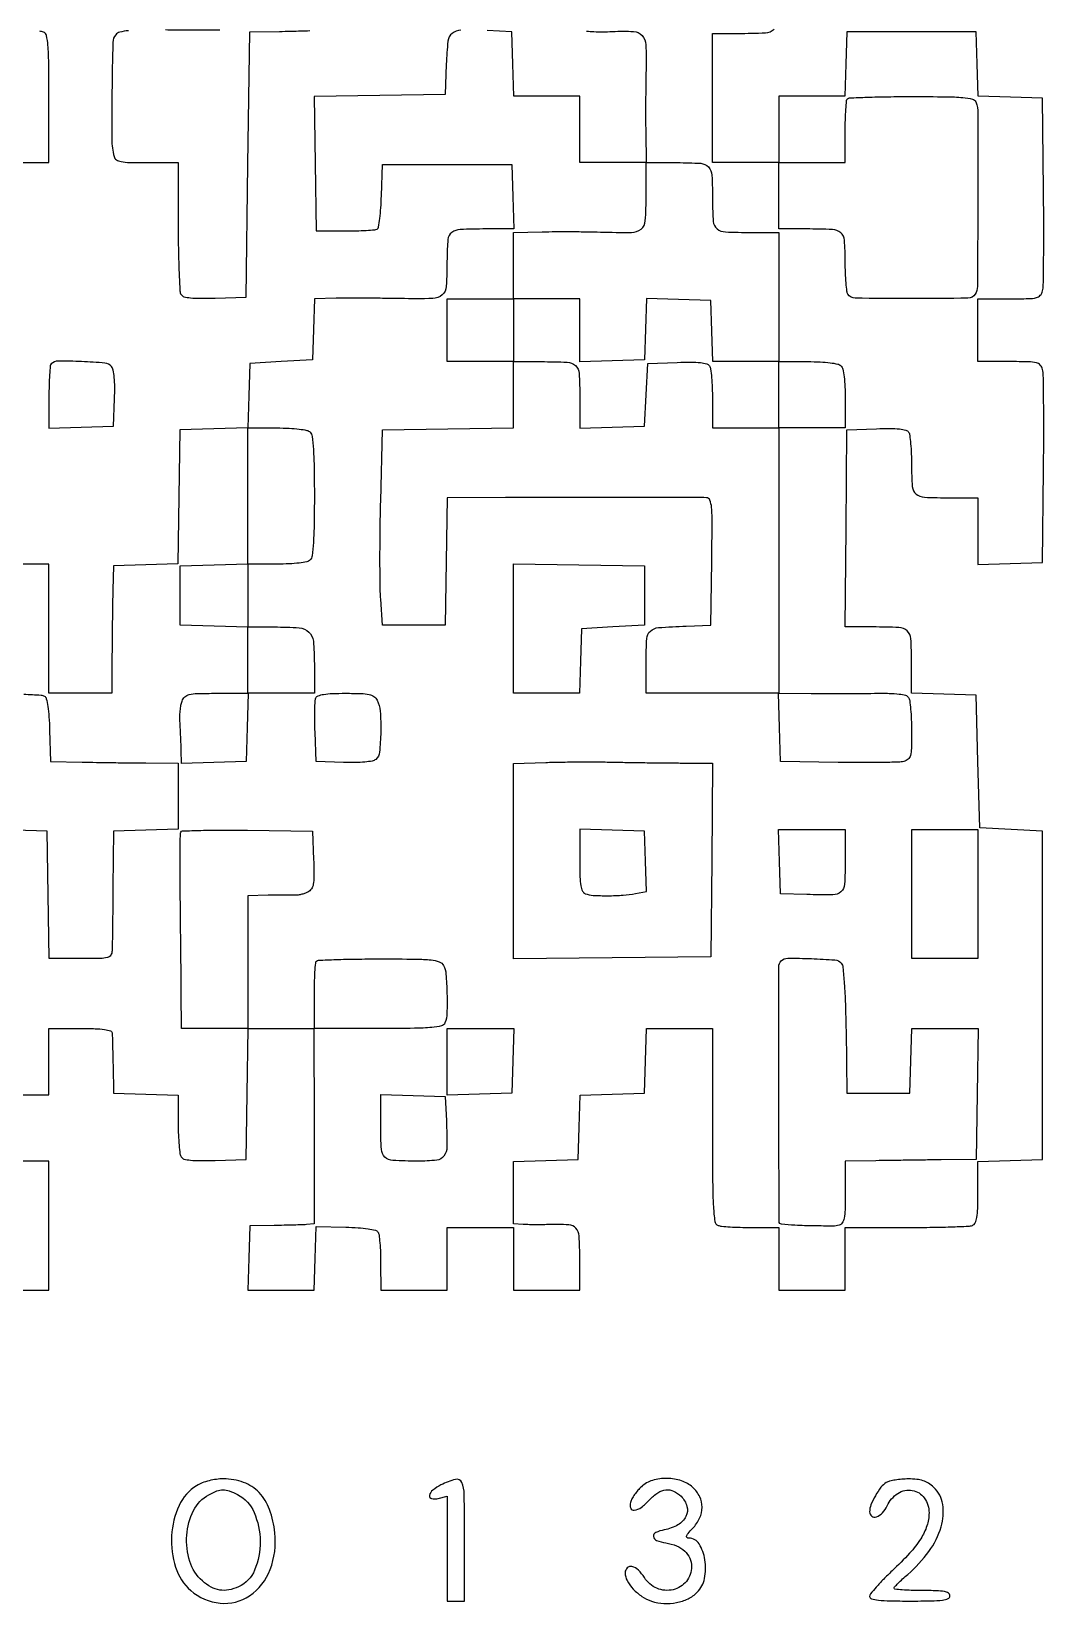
# Model space of a CAD drawing. Extents: x 156 to 936, y 100 to 969.
# Drawn here: x 646 to 936.1, y 100.3 to 550.6 of the extents above; entities that cross this region are included whole.
import ezdxf

# ---------------------------------------------------------------- set-up
doc = ezdxf.new("R2010")
doc.units = 0

msp = doc.modelspace()

# ---------------------------------------------------------------- linework, layer by layer
for points in [[(641.5, 246), (651, 246), (651, 255.5), (651, 265), (660, 265, -0.007392), (664.254655, 264.937097, -0.026743), (666.952988, 264.71251, -0.040246), (668.622333, 264.344532, -0.307649), (669.099641, 263.75, -0.012318), (669.145396, 262.917561, -0.000814), (669.21418, 260.517187, -0.001177), (669.284784, 257.655324, -0.00088), (669.349641, 254.5), (669.5, 246.5), (678.75, 246.212474), (688, 245.924948), (688.015313, 237.712474, 0.009199), (688.080964, 234.472868, 0.012233), (688.266784, 231.533081, 0.00958), (688.526902, 229.105622, 0.110303), (688.849883, 228.208654, 0.190691), (689.675579, 227.608404, 0.03736), (691.518036, 227.278743, 0.025891), (694.325344, 227.136581, 0.007874), (698.58457, 227.208654), (707.5, 227.5), (707.772065, 246.25), (708.044131, 265), (717.471417, 265), (726.898704, 265), (726.918044, 237), (726.937385, 209), (724.718692, 208.827379, -0.010676), (723.447285, 208.755729, -0.001958), (721.095491, 208.682735, -0.002103), (718.342656, 208.619669, -0.001911), (715.5, 208.577379), (708.5, 208.5), (708.212474, 199.25), (707.924948, 190), (717.424948, 190), (726.924948, 190), (727.212474, 199.156743), (727.5, 208.313487), (735.984076, 208.087018, -0.010619), (739.543686, 207.916293, -0.020505), (742.378074, 207.60277, -0.019784), (744.495044, 207.194025, -0.195967), (745.218763, 206.680274, -0.111465), (745.514967, 205.854575, -0.009215), (745.75338, 203.570143, -0.011961), (745.924064, 200.804423, -0.008935), (745.984687, 197.75), (746, 190), (755.5, 190), (765, 190), (765, 199), (765, 208), (774.5, 208), (784, 208), (784, 199), (784, 190), (793.5, 190), (803, 190), (803, 198.980948, 0.013008), (802.828184, 205.583848, 0.173919), (801.90584, 207.787335, 0.198301), (799.844546, 208.753873, 0.017689), (794, 208.821454, -0.00396), (792.075628, 208.790871, -0.003223), (790.014063, 208.787729, -0.003256), (788.11514, 208.809445, -0.008489), (786.75, 208.857142), (784, 209), (784, 217.962474), (784, 226.924948), (793.25, 227.212474), (802.5, 227.5), (802.787036, 236.712964), (803.074071, 245.925929), (812.287036, 246.212964), (821.5, 246.5), (821.787526, 255.75), (822.075052, 265), (831.537526, 265), (841, 265), (841, 237.106989, 0.001482), (841.047441, 221.102837, 0.01238), (841.269618, 213.864913, 0.020733), (841.66906, 209.7558, 0.273), (842.581787, 208.606989, 0.06844), (843.599719, 208.368926, 0.007317), (846.0249, 208.178303, 0.008902), (848.933927, 208.044385, 0.00705), (852.081787, 208), (860, 208), (860, 199), (860, 190), (869.5, 190), (879, 190), (879, 199), (879, 208), (896.418213, 208, 0.003244), (903.207024, 208.044049, 0.00474), (909.184475, 208.178303, 0.002396), (914.244542, 208.364228, 0.081401), (915.418213, 208.606989, 0.192061), (916.216672, 209.344751, 0.070053), (916.688208, 210.839867, 0.03465), (916.936924, 213.412948, 0.006773), (917, 218.069463), (917, 226.924948), (926.25, 227.212474), (935.5, 227.5), (935.5, 274.5), (935.5, 321.5), (926.5, 322), (917.5, 322.5), (917, 341.5), (916.5, 360.5), (907.25, 360.787526), (898, 361.075052), (898, 369.930537, 0.014904), (897.799396, 376.658732, 0.196032), (896.744463, 378.860757, 0.174611), (894.394376, 379.8299, 0.011351), (886.902639, 380), (878.968853, 380), (879.234427, 408.25), (879.5, 436.5), (887.914347, 436.793098, -0.008519), (891.914541, 436.864234, -0.027159), (894.5815, 436.721251, -0.039341), (896.340297, 436.389362, -0.187221), (897.149034, 435.793098, -0.10999), (897.472364, 434.896861, -0.009701), (897.732898, 432.487838, -0.012325), (897.918951, 429.570103, -0.009288), (897.984687, 426.356989, 0.01753), (898.212312, 420.197169, 0.202261), (899.287248, 418.08692, 0.165682), (901.655429, 417.162535, 0.010942), (909.081787, 417), (917, 417), (917, 407.462474), (917, 397.924948), (926.25, 398.212474), (935.5, 398.5), (935.780941, 425, 0.002017), (935.848704, 435.317487, 0.002973), (935.817795, 444.376562, 0.001377), (935.724366, 452.089955, 0.056278), (935.511889, 453.75, 0.122466), (934.853609, 455.003832, 0.154152), (933.733065, 455.672057, 0.05329), (931.547349, 455.94748, 0.004718), (925.980948, 456), (917, 456), (917, 465), (917, 474), (925.980948, 474, 0.004718), (931.547349, 474.05252, 0.05329), (933.733065, 474.327943, 0.154152), (934.853609, 474.996168, 0.122466), (935.511889, 476.25, 0.056278), (935.724366, 477.910045, 0.001377), (935.817795, 485.623438, 0.002973), (935.848704, 494.682513, 0.002017), (935.780941, 505), (935.5, 531.5), (926.287036, 531.787036), (917.074071, 532.074071), (916.787036, 541.287036), (916.5, 550.5), (898, 550.5), (879.5, 550.5), (879.212474, 541.25), (878.924948, 532), (869.462474, 532), (860, 532), (860, 522.5), (860, 513), (850.5, 513), (841, 513), (841, 531.5), (841, 550), (848.25, 550.013655, 0.011182), (856.191609, 550.206246, 0.173593), (858.673719, 551.2276, 0.196646)], [(768.988791, 550.937542, 0.170867), (766.45151, 550.02491, 0.198326), (765.237089, 547.777845, 0.017722), (764.788797, 541.240685), (764.5, 532.5), (745.728485, 532.227856), (726.956969, 531.955711), (727.228485, 512.727856), (727.5, 493.5), (735.765873, 493.450793, 0.006607), (739.001032, 493.474285, 0.009336), (741.880367, 493.587064, 0.006011), (744.277286, 493.754744, 0.118477), (744.973775, 493.983792, 0.216225), (745.358973, 494.557447, 0.009227), (745.724887, 497.029032, 0.014391), (746.027687, 500.054668, 0.009601), (746.207902, 503.532999), (746.5, 512.5), (765, 512.5), (783.5, 512.5), (783.787526, 503.25), (784.075052, 494), (776.119313, 494, 0.010291), (768.753576, 493.848377, 0.15184), (766.344758, 492.989396, 0.211652), (765.240279, 491.013602, 0.022672), (764.986345, 485.643011, -0.012944), (764.760621, 477.525119, -0.203579), (763.568318, 475.090239, -0.175402), (760.909161, 474.06954, -0.009151), (751.613813, 474.060918, 0.001754), (746.520467, 474.131544, 0.001569), (741.233932, 474.169709, 0.001573), (736.48536, 474.174148, 0.004908), (733.288933, 474.1357), (727.077866, 474), (726.788933, 465.25), (726.5, 456.5), (717.5, 456), (708.5, 455.5), (708.212474, 446.25), (707.924948, 437), (716.262474, 437, -0.01101), (719.809501, 436.921884, -0.020283), (722.684979, 436.678036, -0.021051), (724.858679, 436.311042, -0.145015), (725.8, 435.8, -0.169764), (726.377171, 434.602345, -0.01182), (726.714912, 430.822588, -0.012304), (726.935516, 425.428325, -0.004067), (727, 417.5, -0.004067), (726.935516, 409.571675, -0.012304), (726.714912, 404.177412, -0.01182), (726.377171, 400.397655, -0.169764), (725.8, 399.2, -0.144849), (724.860329, 398.689458, -0.021091), (722.693122, 398.322289, -0.020332), (719.828493, 398.07823, -0.011084), (716.3, 398), (708, 398), (708, 389), (708, 380), (715.565741, 380, -0.017857), (722.680569, 379.745815, -0.169875), (725.432986, 378.5562, -0.186391), (726.709958, 375.964128, -0.022302), (727, 369.464816), (727, 361), (717.536212, 361), (708.072424, 361), (707.786212, 351.25), (707.5, 341.5), (698.25, 341.212474), (689, 340.924948), (688.895663, 344.712474, 0.003045), (688.837168, 346.451211, 0.001711), (688.746032, 348.562414, 0.001707), (688.639428, 350.693757, 0.002788), (688.532797, 352.5, -0.021233), (688.49533, 354.196452, -0.018025), (688.596407, 355.985937, -0.018404), (688.807565, 357.610247, -0.04766), (689.112383, 358.75, -0.113302), (689.934692, 359.999065, -0.135482), (691.171383, 360.664454, -0.051076), (693.449474, 360.944292, -0.005041), (698.975249, 361), (708, 361), (708, 370.463788), (708, 379.927576), (698.302307, 380.213788), (688.604614, 380.5), (688.604614, 389), (688.604614, 397.5), (698.302307, 397.786212), (708, 398.072424), (708, 417.572424), (708, 437.072424), (698.25, 436.786212), (688.5, 436.5), (688.228538, 417.287242), (687.957075, 398.074484), (678.728538, 397.787242), (669.5, 397.5), (669.310483, 390.5, 0.002405), (669.233409, 387.037691, 0.000937), (669.15887, 382.251562, 0.000928), (669.097507, 377.070001, 0.001152), (669.060483, 372.25), (669, 361), (660, 361), (651, 361), (651, 379.5), (651, 398), (641.5, 398)], [(641.5, 513), (651, 513), (651, 531.393011, 0.002472), (650.948927, 541.723448, 0.018295), (650.72025, 546.640441, 0.036273), (650.288503, 549.393178, 0.24904), (649.418213, 550.393011, 0.06844), (648.400281, 550.631074, 0.007317)], [(673.771752, 550.775811, 0.033063), (671.304859, 550.378136, 0.164495), (670.12651, 549.652435, 0.168972), (669.298776, 547.439568, 0.002442), (669.038355, 533.191166, 0.004851), (668.988455, 519.661867, 0.064935), (669.659124, 514.75, 0.184748), (670.32522, 513.8379, 0.097999), (671.643932, 513.31229, 0.040135), (674.083633, 513.058438, 0.005863), (679.067388, 513), (688, 513), (688.015313, 494.75, 0.004181), (688.08053, 487.662785, 0.006279), (688.266784, 481.481605, 0.002855), (688.520772, 476.237055, 0.128512), (688.849883, 475.208654, 0.190691), (689.675579, 474.608404, 0.03736), (691.518036, 474.278743, 0.025891), (694.325344, 474.136581, 0.007874), (698.58457, 474.208654), (707.5, 474.5), (708, 512.463447), (708.5, 550.426893), (717, 550.586335, 0.001246), (720.30873, 550.656649, 0.001839), (723.212414, 550.73628, 0.000832), (725.68869, 550.81743, 0.035547)], [(699.898977, 550.935278, -0.0006), (695.197243, 550.941494, -0.000615), (689.807073, 550.961716, -0.000613), (684.410827, 550.99521, 0.004659)], [(804.930561, 550.654694, 0.010969), (807.024217, 550.516442, 0.013597), (809.560225, 550.473811, 0.010283), (812.343631, 550.559984, -0.024303), (818.423745, 550.57773, -0.204435), (820.84048, 549.413318, -0.171084), (821.907912, 546.737743, -0.016082), (821.969406, 539.551575, 0.002881), (821.896248, 535.451836, 0.001735), (821.854364, 530.588588, 0.001737), (821.846297, 525.753975, 0.003038), (821.877856, 521.75), (822, 513), (830.893011, 513, -0.014665), (837.646231, 512.801887, -0.194364), (839.853934, 511.75553, -0.176212), (840.827723, 509.422529, -0.011643), (841, 502.025201, 0.018983), (841.224011, 496.126878, 0.20568), (842.30349, 494.061585, 0.161531), (844.679234, 493.158728, 0.01072), (852.081787, 493), (860, 493), (860, 474.5), (860, 456), (868.3, 456, -0.011084), (871.828493, 455.92177, -0.020332), (874.693122, 455.677711, -0.021091), (876.860329, 455.310542, -0.144849), (877.8, 454.8, -0.144849), (878.310542, 453.860329, -0.021091), (878.677711, 451.693122, -0.020332), (878.92177, 448.828493, -0.011084), (879, 445.3), (879, 437), (869.5, 437), (860, 437), (860, 399), (860, 361), (869.25, 360.933947, 0.001658), (873.436818, 360.917937, 0.001002), (878.397694, 360.92536, 0.001003), (883.325489, 360.952492, 0.001761), (887.401724, 360.99747, -0.008179), (891.616033, 360.989874, -0.025722), (894.437012, 360.793234, -0.036226), (896.304599, 360.427377, -0.187083), (897.136411, 359.813523, -0.109806), (897.464666, 358.904147, -0.009758), (897.72919, 356.468006, -0.012367), (897.918026, 353.517329, -0.00933), (897.984687, 350.269052, -0.005434), (897.939203, 345.219886, -0.057363), (897.663158, 343.179548, -0.156826), (896.99736, 342.118047, -0.114958), (895.75, 341.483537, -0.053901), (894.202744, 341.275019, -0.002978), (889.314063, 341.175744, -0.004581), (883.484344, 341.145502, -0.003332), (877, 341.214485), (860.5, 341.5), (860.213788, 351.25), (859.927576, 361), (840.963788, 361), (822, 361), (822, 369.980948, -0.014075), (822.189349, 376.706186, -0.199016), (823.214245, 378.832254, -0.165509), (825.52461, 379.810854, -0.009074), (833.5, 380.245668), (840.5, 380.5), (840.772559, 398.75, 0.001936), (840.895381, 409.8535, 0.022261), (840.732477, 414.215797, 0.068937), (840.259293, 416.33682, 0.30731), (839.272559, 417.037308, 0.005177), (836.083092, 417.071407, 0.000078), (817.540042, 417.074763, 0.000241), (798.599336, 417.066088, 0.000343), (781.772559, 417.038708), (765.045117, 417), (764.772559, 398.75), (764.5, 380.5), (755.5, 380.5), (746.5, 380.5), (746, 388, -0.013651), (745.836586, 392.159452, -0.002992), (745.79375, 399.31875, -0.003112), (745.845307, 407.601556, -0.002984), (746, 416), (746.5, 436.5), (765.25, 436.772065), (784, 437.044131), (784, 446.522065), (784, 456), (774.5, 456), (765, 456), (765, 465), (765, 474), (774.5, 474), (784, 474), (784, 483.5), (784, 493), (792.25, 493.184534, -0.004123), (796.018711, 493.237743, -0.002378), (800.555742, 493.2428, -0.002376), (805.11079, 493.204564, -0.003978), (808.939759, 493.123753, 0.009558), (817.85373, 493.035118, 0.167309), (820.542954, 493.988573, 0.211253), (821.763205, 496.320222, 0.016442), (822, 503.519052), (822, 513), (812.5, 513), (803, 513), (803, 522.5), (803, 532), (793.537526, 532), (784.075052, 532), (783.787526, 541.25), (783.5, 550.5), (776.520917, 550.800912, 0.012477)], [(643.797969, 360.748365, -0.00282), (648.744765, 360.510159, -0.128804), (649.707902, 360.201688, -0.195149), (650.24575, 359.447011, -0.020215), (650.673305, 357.262875, -0.020298), (651.008289, 354.292364, -0.009786), (651.207902, 350.467001), (651.5, 341.5), (660.5, 341.301866, 0.00132), (664.614249, 341.222157, 0.000758), (669.573438, 341.146698, 0.000758), (674.556383, 341.08599, 0.001265), (678.75, 341.051866), (688, 341), (688, 331.537526), (688, 322.075052), (678.75, 321.787526), (669.5, 321.5), (669.340505, 305.5, -0.000394), (669.272818, 299.20726, -0.000538), (669.201276, 293.539062, -0.000349), (669.132709, 288.77611, -0.006278), (669.090505, 287.25, -0.132986), (668.694036, 285.989, -0.191941), (667.755128, 285.315177, -0.056701), (665.705301, 285.047324, -0.004164), (660.022559, 285), (651.045117, 285), (650.772559, 303.25), (650.5, 321.5), (641.265637, 321.787319)]]:
    msp.add_lwpolyline(points, format="xyb")
for points in [[(916.40777, 530.379751, -0.091866), (917.013009, 527.112903, -0.000857), (916.970155, 502.518785, -0.000588), (916.85416, 477.481943, -0.141078), (916.217429, 475.317568, -0.25333), (914.142101, 474.161735, -0.002984), (898, 474.065399, -0.002984), (881.857899, 474.161735, -0.25333), (879.782571, 475.317568, -0.112906), (879.485496, 476.153235, -0.008653), (879.247011, 478.54467, -0.011527), (879.076005, 481.437825, -0.008527), (879.015313, 484.643011, 0.01753), (878.787688, 490.802831, 0.202261), (877.712752, 492.91308, 0.165682), (875.344571, 493.837465, 0.010942), (867.918213, 494), (860, 494), (860, 503.5), (860, 513), (869.5, 513), (879, 513), (879, 521.833333, -0.006635), (879.045524, 525.263835, -0.00994), (879.184535, 528.25641, -0.005321), (879.377319, 530.757068, -0.176245), (879.628205, 531.294872, -0.18847), (880.20919, 531.549343, -0.001537), (885.294622, 531.738542, -0.005224), (891.175311, 531.877737, -0.003304), (898.035975, 531.923077, -0.002652), (907.87401, 531.8709, -0.018302), (912.69699, 531.643049, -0.034527), (915.434825, 531.221325, -0.250695)], [(784, 465), (784, 456), (791.918213, 456, -0.011435), (799.402343, 455.828811, -0.175657), (801.748828, 454.85465, -0.195156), (802.801097, 452.642834, -0.014649), (803, 445.855485), (803, 436.924948), (812.25, 437.212474), (821.5, 437.5), (822, 446.5), (822.5, 455.5), (830.914347, 455.793098, -0.008519), (834.914541, 455.864234, -0.027159), (837.5815, 455.721251, -0.039341), (839.340297, 455.389362, -0.187221), (840.149034, 454.793098, -0.110402), (840.472467, 453.894283, -0.00954), (840.732898, 451.45641, -0.012203), (840.918959, 448.504112, -0.00917), (840.984687, 445.25), (841, 437), (850.5, 437), (860, 437), (860, 446.5), (860, 456), (850.538933, 456), (841.077866, 456), (840.788933, 464.75), (840.5, 473.5), (831.289473, 473.787003), (822.078945, 474.074007), (821.789473, 465.287003), (821.5, 456.5), (812.25, 456.212474), (803, 455.924948), (803, 464.962474), (803, 474), (793.5, 474), (784, 474)], [(651.666667, 455.333333, 0.174822), (651.400781, 454.767459, 0.00583), (651.195833, 452.256685, 0.010438), (651.048332, 449.243385, 0.007009), (651, 445.795808), (651, 436.924948), (660.25, 437.212474), (669.5, 437.5), (669.793771, 445.344796, 0.01153), (669.842502, 448.735348, 0.021342), (669.701133, 451.485252, 0.023545), (669.405224, 453.568167, 0.126804), (668.921326, 454.594796, 0.200106), (667.040061, 455.581573, 0.011327), (660.346099, 456.02018, 0.011379), (653.641278, 456.154415, 0.1982)], [(744.964816, 359.065741, -0.106729), (745.87883, 355.872074, -0.021971), (746.009357, 349.981917, -0.017974), (745.670347, 344.115342, -0.198655), (744.594796, 342.078674, -0.126804), (743.568167, 341.594776, -0.023545), (741.485252, 341.298867, -0.021342), (738.735348, 341.157498, -0.01153), (735.344796, 341.206229), (727.5, 341.5), (727.206869, 349.916411, -0.006125), (727.131923, 353.23728, -0.008183), (727.150171, 356.252242, -0.006003), (727.236697, 358.764851, -0.080166), (727.425484, 359.666411, -0.220823), (728.073166, 360.294093, -0.044921), (729.664091, 360.692306, -0.02981), (732.149804, 360.931365, -0.009069), (735.933431, 361, -0.0074), (740.407308, 360.933784, -0.045377), (742.695822, 360.657161, -0.096493), (744.053158, 360.077882, -0.121501)], [(831.765819, 341.037566), (841.031637, 341), (840.765819, 313.25), (840.5, 285.5), (812.25, 285.234427), (784, 284.968853), (784, 312.946901), (784, 340.924948), (793.25, 341.212474, -0.004375), (797.512192, 341.307635, -0.002418), (802.720312, 341.353137, -0.00241), (807.999657, 341.348281, -0.003875), (812.5, 341.287566, 0.001274), (817.00143, 341.203418, 0.000792), (822.284334, 341.126499, 0.000794), (827.497552, 341.067131, 0.001436)], [(726.789532, 313.306341, -0.006423), (726.896385, 308.553108, -0.047466), (726.703612, 306.296778, -0.109117), (726.150893, 304.980176, -0.116665), (725.105472, 304.056447, -0.037545), (724.216934, 303.663542, -0.027166), (723.17819, 303.356993, -0.027629), (722.153591, 303.17329, -0.052332), (721.31594, 303.15855, 0.018388), (720.274264, 303.210888, 0.003361), (718.34437, 303.223833, 0.003611), (716.084558, 303.207482, 0.003273), (713.75, 303.158444), (708, 303), (708, 284), (708, 265), (698.5, 265), (689, 265), (688.89991, 275.25, 0.000116), (688.848609, 280.381349, 0.000043), (688.773839, 287.629687, 0.000042), (688.690805, 295.548692, 0.000051), (688.611286, 303, -0.001973), (688.565106, 309.76348, -0.003082), (688.584211, 315.586091, -0.000873), (688.640855, 320.647767, -0.106574), (688.783865, 321.271799, -0.282133), (689.251221, 321.580135, -0.001742), (694.52542, 321.737041, -0.006308), (700.635938, 321.8204, -0.003894), (707.822489, 321.771799), (726.5, 321.5)], [(803, 313.144515, 0.006687), (803.062877, 308.443624, 0.034414), (803.311272, 305.851928, 0.069706), (803.782488, 304.347501, 0.192751), (804.581787, 303.606989, 0.078039), (806.798187, 303.133083, 0.014165), (811.014952, 303.021077, 0.0162), (815.448713, 303.172638, 0.032719), (818.912002, 303.6324), (822.074004, 304.264801), (821.787002, 312.8824), (821.5, 321.5), (812.25, 321.787526), (803, 322.075052)], [(879, 313.067388, -0.014326), (878.806225, 306.305646, -0.200169), (877.763501, 304.160287, -0.17995), (875.453248, 303.271722, -0.011192), (868, 303.355911), (860.5, 303.608592), (860.212474, 312.804296), (859.924948, 322), (869.462474, 322), (879, 322)], [(763.98765, 283.023076, -0.10454), (764.692943, 280.598426, -0.012526), (764.971664, 274.994974, -0.013615), (764.957216, 269.392402, -0.084349), (764.393011, 266.581787, -0.24904), (763.393178, 265.711497, -0.036273), (760.640441, 265.27975, -0.018295), (755.723448, 265.051073, -0.002472), (745.393011, 265), (727, 265), (727, 274.333333, -0.006303), (727.045662, 277.955681, -0.009493), (727.185166, 281.110166, -0.00488), (727.378296, 283.753246, -0.177504), (727.630351, 284.297018, -0.18824), (728.212086, 284.552124, -0.001617), (733.174243, 284.740338, -0.005363), (738.919099, 284.877953, -0.003397), (745.618001, 284.921019, -0.002305), (756.099853, 284.868855, -0.023346), (760.452395, 284.623675, -0.062907), (762.76965, 284.084521, -0.1833)], [(877.853763, 283.676204, -0.150078), (878.347971, 282.490107, -0.006421), (878.732439, 277.9248, -0.009449), (879.041483, 272.018538, -0.004527), (879.226208, 264.426204), (879.5, 246.5), (888.5, 246.5), (897.5, 246.5), (897.787526, 255.75), (898.075052, 265), (907.559591, 265), (917.044131, 265), (916.772065, 246.25), (916.5, 227.5), (906.5, 227.378301, 0.000177), (902.034696, 227.322381, 0.000114), (896.867188, 227.254662, 0.000115), (891.818216, 227.186183, 0.000217), (887.75, 227.128301), (879, 227), (879, 218.067388, -0.005888), (878.941363, 213.0879, -0.040032), (878.687253, 210.643223, -0.097155), (878.161842, 209.317364, -0.183454), (877.25, 208.642804, -0.068965), (875.530671, 208.406927, -0.003788), (870.075773, 208.455742, -0.006444), (864.612713, 208.616472, -0.01748), (860.75, 208.915486, -0.381201), (860.067143, 209.678229, -0.000174), (860.013891, 246.316553, -0.000244), (859.991448, 282.702913, -0.198946), (860.666667, 284.333333, -0.197989), (862.574539, 285.127575, -0.010443), (869.313667, 285.010772, -0.01033), (876.047403, 284.613868, -0.20233)], [(764.800912, 238.520917, -0.011613), (764.949335, 231.050105, -0.155588), (764.117778, 228.472457, -0.21578), (762.049347, 227.27441, -0.024992), (756.562735, 227, -0.012647), (749.488356, 227.178969, -0.18058), (747.211023, 228.163074, -0.189458), (746.191632, 230.379282, -0.01416), (746, 237.144515), (746, 246.075052), (755.25, 245.787526), (764.5, 245.5)], [(693.298549, 134.040484, 0.15002), (688.279597, 128.380363, 0.093137), (686.135813, 119.69061, 0.091347), (687.280444, 110.658277, 0.136341), (691.612484, 104.035382, 0.155891), (700.002447, 100.376456, 0.17739), (708.462221, 102.529183, 0.154018), (714.357887, 110.049935, 0.116034), (715.708915, 120.531399, 0.061244), (714.181628, 127.198889, 0.103607), (711.178679, 132.053218, 0.115042), (706.735838, 134.971958, 0.088271), (701, 135.992524, 0.032766), (698.950463, 135.858069, 0.029313), (696.856764, 135.456219, 0.03026), (694.908106, 134.83472, 0.044606)], [(763.25, 134.254619, 0.052635), (760.909476, 132.764417, 0.178348), (759.984792, 131.241473, 0.416045), (760.586708, 130.35374, 0.108509), (762.5, 130.410644), (765, 131.038104), (765, 116.019052), (765, 101), (767.5, 101), (770, 101), (770, 118.5, 0.003467), (769.908835, 131.645842, 0.098041), (769.203983, 134.963736, 0.372048), (767.429404, 135.828959, 0.050814)], [(820.636577, 133.75, 0.031553), (819.641501, 132.723561, 0.025027), (818.698235, 131.5, 0.02566), (817.936426, 130.272387, 0.055958), (817.513426, 129.25, 0.163266), (817.5844, 127.607411, 0.348063), (818.611644, 126.99994, 0.129986), (820.604225, 127.829216, 0.041658), (823, 130, -0.057464), (825.389601, 132.031738, -0.12037), (827.666885, 132.863643, -0.138087), (829.860473, 132.501126, -0.087013), (832, 131, -0.128024), (833.686333, 128.126733, -0.187262), (833.413601, 125.238985, -0.150456), (831.115963, 122.836395, -0.078072), (827.184383, 121.386877, 0.05754), (824.748127, 120.600165, 0.326221), (824.11795, 119.480987, 0.280191), (824.981374, 118.378118, 0.049874), (827.624028, 117.673586, -0.0567), (830.738115, 116.797794, -0.090105), (833.066941, 115.314416, -0.104754), (834.495667, 113.292563, -0.101957), (835, 110.845012, -0.170622), (833.521044, 106.637163, -0.168192), (829.725834, 104.249528, -0.158986), (825.095362, 104.653596, -0.153301), (821.51323, 107.71148, 0.061957), (819.779776, 109.838901, 0.128367), (817.920842, 110.873823, 0.259976), (816.593277, 110.526296, 0.204291), (816, 109.134859, 0.125798), (816.578879, 106.870451, 0.06207), (818.327364, 104.444672, 0.058011), (820.806488, 102.329359, 0.068032), (823.580816, 100.973328, 0.065253), (827.088156, 100.304419, 0.062881), (830.695439, 100.548151, 0.065357), (833.997853, 101.655706, 0.08301), (836.611728, 103.520819, 0.149108), (838.700855, 107.443536, 0.0863), (838.814864, 112.831332, 0.099274), (837.165511, 117.365037, 0.261739), (834.256205, 119, -0.14969), (833.668404, 119.18001, -0.347213), (833.537277, 119.592102, -0.089436), (834.003639, 120.372395, -0.01172), (835.312909, 121.804719, 0.081022), (837.321957, 124.726945, 0.109713), (838.025443, 127.842866, 0.114189), (837.335901, 130.870974, 0.093294), (835.353977, 133.547749, 0.108335), (832.141355, 135.436906, 0.075646), (827.980821, 136.128608, 0.076076), (823.827576, 135.551294, 0.112432)], [(890.749978, 134.919889, 0.097088), (889.230547, 133.584602, 0.035033), (887.63253, 131.178222, 0.035098), (886.383357, 128.565617, 0.094236), (886, 126.54966, 0.234892), (886.607448, 125.327965, 0.249825), (887.921035, 125.118229, 0.124539), (889.646979, 126.246797, 0.077326), (891, 128.269544, -0.140041), (894.085193, 131.833806, -0.189133), (898.218863, 132.694137, -0.201044), (901.651861, 130.515663, -0.153578), (902.996262, 126.226947, -0.080562), (902.395329, 122.544872, -0.061271), (900.633021, 118.849025, -0.044331), (897.455103, 114.719801, -0.017533), (892.41418, 109.620122, 0.009874), (889.956815, 107.20911, 0.014158), (887.884165, 104.970214, 0.009929), (886.269135, 103.047664, 0.171355), (886, 102.285411, 0.341658), (886.494852, 101.645754, 0.035662), (888.486639, 101.277944, 0.022717), (891.818161, 101.058125, 0.005115), (897.5, 101, 0.004301), (903.719975, 101.053509, 0.028132), (906.833333, 101.282609, 0.065619), (908.479566, 101.72187, 0.303591), (909, 102.5, 0.258593), (908.586019, 103.246922, 0.093584), (907.416667, 103.703125, 0.039364), (905.191484, 103.94137, 0.006994), (901, 104, -0.007667), (897.932585, 104.047039, -0.012728), (895.35, 104.192134, -0.006341), (893.235401, 104.392048, -0.383227), (893, 104.654072, -0.187027), (893.150586, 105.042568, -0.008542), (894.146087, 106.097018, -0.01326), (895.406639, 107.320669, -0.009021), (896.901573, 108.647746, 0.058454), (902.967608, 115.210629, 0.084826), (906.462762, 122.264174, 0.110123), (906.922086, 128.682211, 0.170491), (904.353977, 133.547749, 0.043434), (902.828049, 134.733488, 0.06293), (901.291594, 135.47206, 0.055793), (899.484327, 135.859008, 0.02652), (897.103977, 135.969591, 0.019585), (895.213013, 135.882982, 0.0197), (893.338349, 135.648698, 0.019959), (891.725038, 135.31555, 0.071085)], [(705.032733, 131.483073, -0.174651), (709.742682, 126.404243, -0.098381), (711.481273, 118.075357, -0.100542), (709.895628, 109.86385, -0.190274), (705.287676, 105.085212, -0.060061), (702.48337, 104.19449, -0.087074), (699.891296, 104.158562, -0.085934), (697.417139, 105.009611, -0.057006), (694.961872, 106.75, -0.134423), (691.343348, 112.357925, -0.094935), (690.467354, 119.844226, -0.097804), (692.412318, 126.932325, -0.153914), (696.762571, 131.434612, -0.030817), (699.122753, 132.532861, -0.092273), (700.863138, 132.867363, -0.091283), (702.618066, 132.554903, -0.029756)]]:
    msp.add_lwpolyline(points, format="xyb", close=True)
for points in [[(821.5, 389), (821.5, 380.5), (812.5, 380), (803.5, 379.5), (803.212474, 370.25), (802.924948, 361), (793.462474, 361), (784, 361), (784, 379.522065), (784, 398.044131), (802.75, 397.772065), (821.5, 397.5)], [(917, 303.5), (917, 285), (907.525, 285), (898.05, 285), (898.05, 303.5), (898.05, 322), (907.525, 322), (917, 322)], [(783.787526, 255.75), (783.5, 246.5), (774.25, 246.212474), (765, 245.924948), (765, 255.462474), (765, 265), (774.537526, 265), (784.075052, 265)]]:
    msp.add_lwpolyline(points, close=True)
msp.add_lwpolyline([(622, 190), (651, 190), (651, 208.5), (651, 227), (641.5, 227)])

doc.saveas('drawing.dxf')
